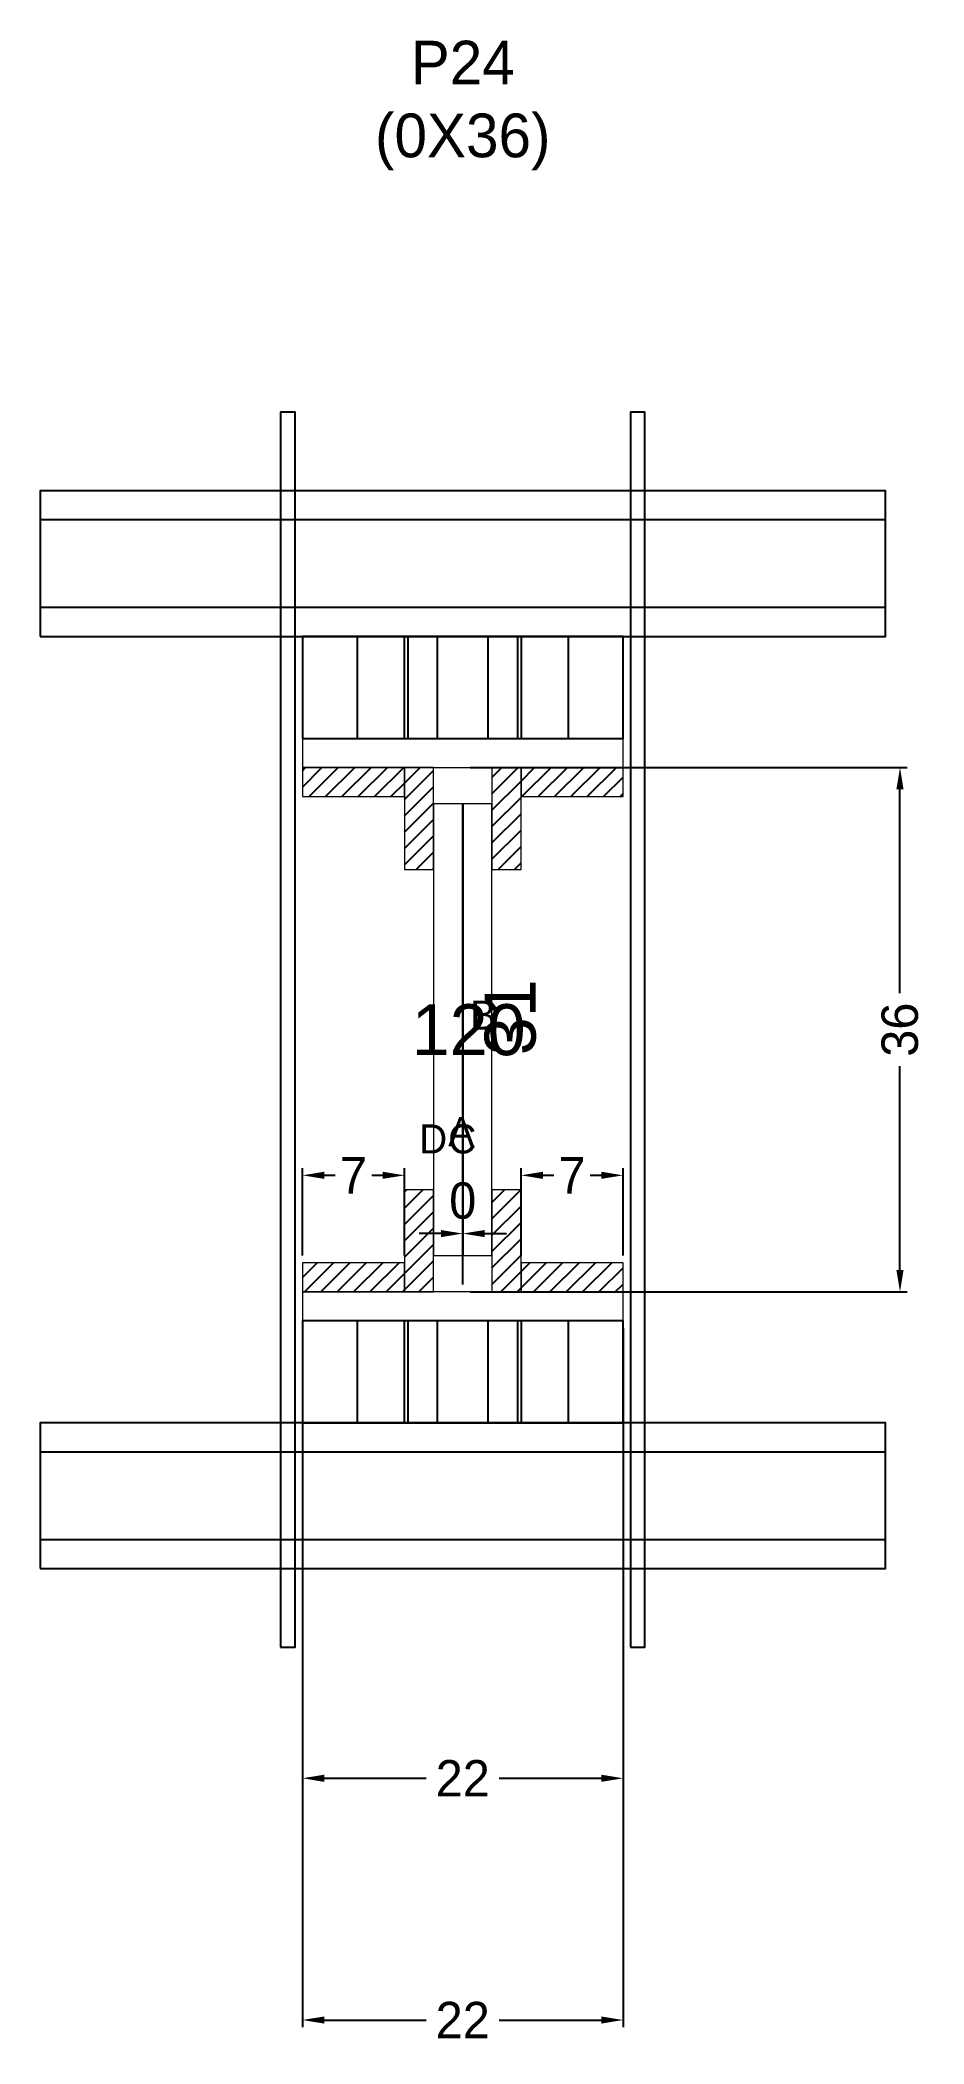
# Model space of a CAD drawing. Header units: centimetres. Extents: x -58 to 63, y 1 to 276.
import ezdxf

# ---------------------------------------------------------------- set-up
doc = ezdxf.new("R2010")
doc.units = ezdxf.units.CM
for name, color, linetype in [('CHAPA', 140, 'Continuous'), ('COTA', 241, 'Continuous'), ('Hachura', 251, 'Continuous'), ('Madeira', 30, 'Continuous'), ('NOMENCLATURA', 7, 'Continuous'), ('Painéis', 200, 'Continuous'), ('Perfil Metálico', 150, 'Continuous'), ('SARRAFO', 251, 'Continuous'), ('TEXTO_GERAL', 7, 'Continuous')]:
    doc.layers.add(name, color=color, linetype=linetype)
doc.dimstyles.new('cotax2', dxfattribs={"dimtxt": 2.5, "dimasz": 1.5, "dimexe": 0.5, "dimexo": 0.5, "dimgap": 0.5, "dimtad": 1, "dimcen": 2.5, "dimazin": 3, "dimtfac": 1, "dimtmove": 0, "dimatfit": 3})
pattern_1 = [(45, (0, 0), (-1.122532, 1.122532), [])]

# ---------------------------------------------------------------- blocks, each defined once
blk = doc.blocks.new('_CLOSEDFILLED')
at = {"color": 0, "linetype": 'BYBLOCK'}
blk.add_solid([(-1, 0.164), (0, 0), (-1, -0.164)], dxfattribs=at)
blk = doc.blocks.new('*D1')
for p, q in [((-22, 99), (-22, 3)), ((22, 99), (22, 3)), ((-19, 4), (-5, 4)), ((5, 4), (19, 4))]:
    blk.add_line(p, q)
at = {"layer": 'Defpoints'}
for p in [(-22, 100), (22, 100), (-22, 4)]:
    blk.add_point(p, dxfattribs=at)
at = {"layer": 'COTA', "xscale": 3, "yscale": 3, "rotation": 180}
blk.add_blockref('_CLOSEDFILLED', (-22, 4), dxfattribs=at)
at = {"layer": 'COTA', "xscale": 3, "yscale": 3}
blk.add_blockref('_CLOSEDFILLED', (22, 4), dxfattribs=at)
at = {"layer": 'COTA', "insert": (0, 4), "char_height": 5, "attachment_point": 5}
blk.add_mtext('22', dxfattribs=at)
blk = doc.blocks.new('*D2')
for p, q in [((0, 105), (0, 113)), ((0, 105), (0, 113)), ((-3, 112), (-6, 112)), ((0, 112), (0, 112)), ((3, 112), (6, 112))]:
    blk.add_line(p, q)
at = {"layer": 'Defpoints'}
for p in [(0, 112), (0, 104), (0, 104)]:
    blk.add_point(p, dxfattribs=at)
at = {"layer": 'COTA', "xscale": 3, "yscale": 3}
blk.add_blockref('_CLOSEDFILLED', (0, 112), dxfattribs=at)
at = {"layer": 'COTA', "xscale": 3, "yscale": 3, "rotation": 180}
blk.add_blockref('_CLOSEDFILLED', (0, 112), dxfattribs=at)
at = {"layer": 'COTA', "insert": (0, 116.5), "char_height": 5, "attachment_point": 5}
blk.add_mtext('0', dxfattribs=at)
blk = doc.blocks.new('*D3')
for p, q in [((1, 176), (61, 176)), ((60, 145), (60, 173)), ((60, 107), (60, 135)), ((1, 104), (61, 104))]:
    blk.add_line(p, q)
at = {"layer": 'Defpoints'}
for p in [(0, 176), (0, 104), (60, 104)]:
    blk.add_point(p, dxfattribs=at)
at = {"layer": 'COTA', "xscale": 3, "yscale": 3}
for p, rotation in [((60, 176), 90), ((60, 104), -90.00000000000001)]:
    blk.add_blockref('_CLOSEDFILLED', p, dxfattribs=dict(at, rotation=rotation))
at = {"layer": 'COTA', "insert": (60, 140), "char_height": 5, "attachment_point": 5, "rotation": 90}
blk.add_mtext('36', dxfattribs=at)
blk = doc.blocks.new('*D4')
for p, q in [((-22, 109), (-22, 121)), ((-19, 120), (-17.5, 120)), ((-12.5, 120), (-11, 120)), ((-8, 109), (-8, 121))]:
    blk.add_line(p, q)
at = {"layer": 'Defpoints'}
for p in [(-22, 120), (-22, 108), (-8, 108)]:
    blk.add_point(p, dxfattribs=at)
at = {"layer": 'COTA', "xscale": 3, "yscale": 3, "rotation": 180}
blk.add_blockref('_CLOSEDFILLED', (-22, 120), dxfattribs=at)
at = {"layer": 'COTA', "xscale": 3, "yscale": 3}
blk.add_blockref('_CLOSEDFILLED', (-8, 120), dxfattribs=at)
at = {"layer": 'COTA', "insert": (-15, 120), "char_height": 5, "attachment_point": 5}
blk.add_mtext('7', dxfattribs=at)
blk = doc.blocks.new('*D5')
for p, q in [((8, 109), (8, 121)), ((11, 120), (12.5, 120)), ((17.5, 120), (19, 120)), ((22, 109), (22, 121))]:
    blk.add_line(p, q)
at = {"layer": 'Defpoints'}
for p in [(8, 120), (8, 108), (22, 108)]:
    blk.add_point(p, dxfattribs=at)
at = {"layer": 'COTA', "xscale": 3, "yscale": 3, "rotation": 180}
blk.add_blockref('_CLOSEDFILLED', (8, 120), dxfattribs=at)
at = {"layer": 'COTA', "xscale": 3, "yscale": 3}
blk.add_blockref('_CLOSEDFILLED', (22, 120), dxfattribs=at)
at = {"layer": 'COTA', "insert": (15, 120), "char_height": 5, "attachment_point": 5}
blk.add_mtext('7', dxfattribs=at)
blk = doc.blocks.new('*D6')
for p, q in [((-22, 66.2), (-22, 36.2)), ((22, 66.2), (22, 36.2)), ((-19, 37.2), (-5, 37.2)), ((5, 37.2), (19, 37.2))]:
    blk.add_line(p, q)
at = {"layer": 'Defpoints'}
for p in [(-22, 67.2), (22, 67.2), (-22, 37.2)]:
    blk.add_point(p, dxfattribs=at)
at = {"layer": 'COTA', "xscale": 3, "yscale": 3, "rotation": 180}
blk.add_blockref('_CLOSEDFILLED', (-22, 37.2), dxfattribs=at)
at = {"layer": 'COTA', "xscale": 3, "yscale": 3}
blk.add_blockref('_CLOSEDFILLED', (22, 37.2), dxfattribs=at)
at = {"layer": 'COTA', "insert": (0, 37.2), "char_height": 5, "attachment_point": 5}
blk.add_mtext('22', dxfattribs=at)

msp = doc.modelspace()

# ---------------------------------------------------------------- hatches: boundary and pattern name
at = {"layer": 'Hachura'}
h = msp.add_hatch(dxfattribs=at)
h.set_pattern_fill('ANSI31')
h.set_pattern_definition(pattern_1)
h.paths.add_polyline_path([(-22, 172), (-8, 172), (-8, 176), (-22, 176)])
h = msp.add_hatch(dxfattribs=at)
h.set_pattern_fill('ANSI31')
h.set_pattern_definition(pattern_1)
h.paths.add_polyline_path([(-8, 162), (-4, 162), (-4, 176), (-8, 176)])
h = msp.add_hatch(dxfattribs=at)
h.set_pattern_fill('ANSI31')
h.set_pattern_definition(pattern_1)
h.paths.add_polyline_path([(4, 162), (8, 162), (8, 176), (4, 176)])
h = msp.add_hatch(dxfattribs=at)
h.set_pattern_fill('ANSI31')
h.set_pattern_definition(pattern_1)
h.paths.add_polyline_path([(8, 172), (22, 172), (22, 176), (8, 176)])
h = msp.add_hatch(dxfattribs=at)
h.set_pattern_fill('ANSI31')
h.set_pattern_definition(pattern_1)
h.paths.add_polyline_path([(-8, 104), (-4, 104), (-4, 118), (-8, 118)])
h = msp.add_hatch(dxfattribs=at)
h.set_pattern_fill('ANSI31')
h.set_pattern_definition(pattern_1)
h.paths.add_polyline_path([(4, 104), (8, 104), (8, 118), (4, 118)])
h = msp.add_hatch(dxfattribs=at)
h.set_pattern_fill('ANSI31')
h.set_pattern_definition(pattern_1)
h.paths.add_polyline_path([(-22, 104), (-8, 104), (-8, 108), (-22, 108)])
h = msp.add_hatch(dxfattribs=at)
h.set_pattern_fill('ANSI31')
h.set_pattern_definition(pattern_1)
h.paths.add_polyline_path([(8, 104), (22, 104), (22, 108), (8, 108)])

# ---------------------------------------------------------------- linework, layer by layer
at = {"layer": 'CHAPA', "lineweight": 18}
for points in [[(-22, 176), (22, 176), (22, 180), (-22, 180)], [(-22, 176), (22, 176), (22, 180), (-22, 180)], [(-4, 109), (0, 109), (0, 171), (-4, 171)], [(-4, 109), (0, 109), (0, 171), (-4, 171)], [(0, 109), (4, 109), (4, 171), (0, 171)], [(0, 109), (4, 109), (4, 171), (0, 171)], [(-22, 100), (22, 100), (22, 104), (-22, 104)], [(-22, 100), (22, 100), (22, 104), (-22, 104)]]:
    msp.add_lwpolyline(points, close=True, dxfattribs=at)
at = {"layer": 'Hachura'}
for points in [[(-25, 55.2), (-23, 55.2), (-23, 224.8), (-25, 224.8)], [(23, 55.2), (25, 55.2), (25, 224.8), (23, 224.8)]]:
    msp.add_lwpolyline(points, close=True, dxfattribs=at)
at = {"layer": 'Madeira', "color": 126}
for points in [[(-22, 180), (22, 180), (22, 194), (-22, 194)], [(-22, 180), (-8, 180), (-8, 194), (-22, 194)], [(-14.5, 180), (-7.5, 180), (-7.5, 194), (-14.5, 194)], [(-3.5, 180), (3.5, 180), (3.5, 194), (-3.5, 194)], [(7.5, 180), (14.5, 180), (14.5, 194), (7.5, 194)], [(8, 180), (22, 180), (22, 194), (8, 194)], [(-22, 86), (22, 86), (22, 100), (-22, 100)], [(-22, 86), (-8, 86), (-8, 100), (-22, 100)], [(-14.5, 86), (-7.5, 86), (-7.5, 100), (-14.5, 100)], [(-3.5, 86), (3.5, 86), (3.5, 100), (-3.5, 100)], [(7.5, 86), (14.5, 86), (14.5, 100), (7.5, 100)], [(8, 86), (22, 86), (22, 100), (8, 100)]]:
    msp.add_lwpolyline(points, close=True, dxfattribs=at)
at = {"layer": 'Painéis'}
msp.add_lwpolyline([(0, 109), (0, 109), (0, 171), (0, 171)], close=True, dxfattribs=at)
at = {"layer": 'Perfil Metálico', "color": 224}
for points in [[(-58, 194), (58, 194), (58, 214), (-58, 214)], [(-58, 198), (58, 198), (58, 210), (-58, 210)], [(-58, 66), (58, 66), (58, 86), (-58, 86)], [(-58, 70), (58, 70), (58, 82), (-58, 82)]]:
    msp.add_lwpolyline(points, close=True, dxfattribs=at)
at = {"layer": 'SARRAFO', "color": 251, "lineweight": 13}
for points in [[(-22, 172), (-8, 172), (-8, 176), (-22, 176)], [(-8, 162), (-4, 162), (-4, 176), (-8, 176)], [(4, 162), (8, 162), (8, 176), (4, 176)], [(8, 172), (22, 172), (22, 176), (8, 176)], [(-8, 104), (-4, 104), (-4, 118), (-8, 118)], [(4, 104), (8, 104), (8, 118), (4, 118)], [(-22, 104), (-8, 104), (-8, 108), (-22, 108)], [(8, 104), (22, 104), (22, 108), (8, 108)]]:
    msp.add_lwpolyline(points, close=True, dxfattribs=at)

# ---------------------------------------------------------------- texts
at = {"layer": 'COTA'}
msp.add_text('31', height=7, rotation=90, dxfattribs=at).set_placement((10, 136.5))
msp.add_text('120', height=7, dxfattribs=at).set_placement((-7, 136.5))
at = {"layer": 'NOMENCLATURA', "insert": (0, 258), "char_height": 6, "attachment_point": 8}
msp.add_mtext('P24\\P(0X36)', dxfattribs=at)
at = {"layer": 'TEXTO_GERAL'}
for s, p in [('B', (1, 140)), ('D', (-6, 123)), ('A', (-2, 124)), ('C', (-2, 123))]:
    msp.add_text(s, height=4, dxfattribs=at).set_placement(p)

# ---------------------------------------------------------------- dimensions: what is measured, and where the dimension line sits
at = {"layer": 'COTA'}
dim = msp.add_linear_dim(base=(60, 104), p1=(0, 104), p2=(0, 176), angle=90, dimstyle='cotax2', dxfattribs=at)
dim.commit()
dim.dimension.update_dxf_attribs({"geometry": '*D3', "text_midpoint": (60, 140)})
for base, p1, p2, picture, middle in [((-22, 120), (-22, 108), (-8, 108), '*D4', (-15, 120)), ((8, 120), (8, 108), (22, 108), '*D5', (15, 120)), ((0, 112), (0, 104), (0, 104), '*D2', (0, 116.5)), ((-22, 4), (-22, 100), (22, 100), '*D1', (0, 4)), ((-22, 37.2), (-22, 67.2), (22, 67.2), '*D6', (0, 37.2))]:
    dim = msp.add_linear_dim(base=base, p1=p1, p2=p2, dimstyle='cotax2', dxfattribs=at)
    dim.commit()
    dim.dimension.update_dxf_attribs({"geometry": picture, "text_midpoint": middle})

doc.saveas('drawing.dxf')
